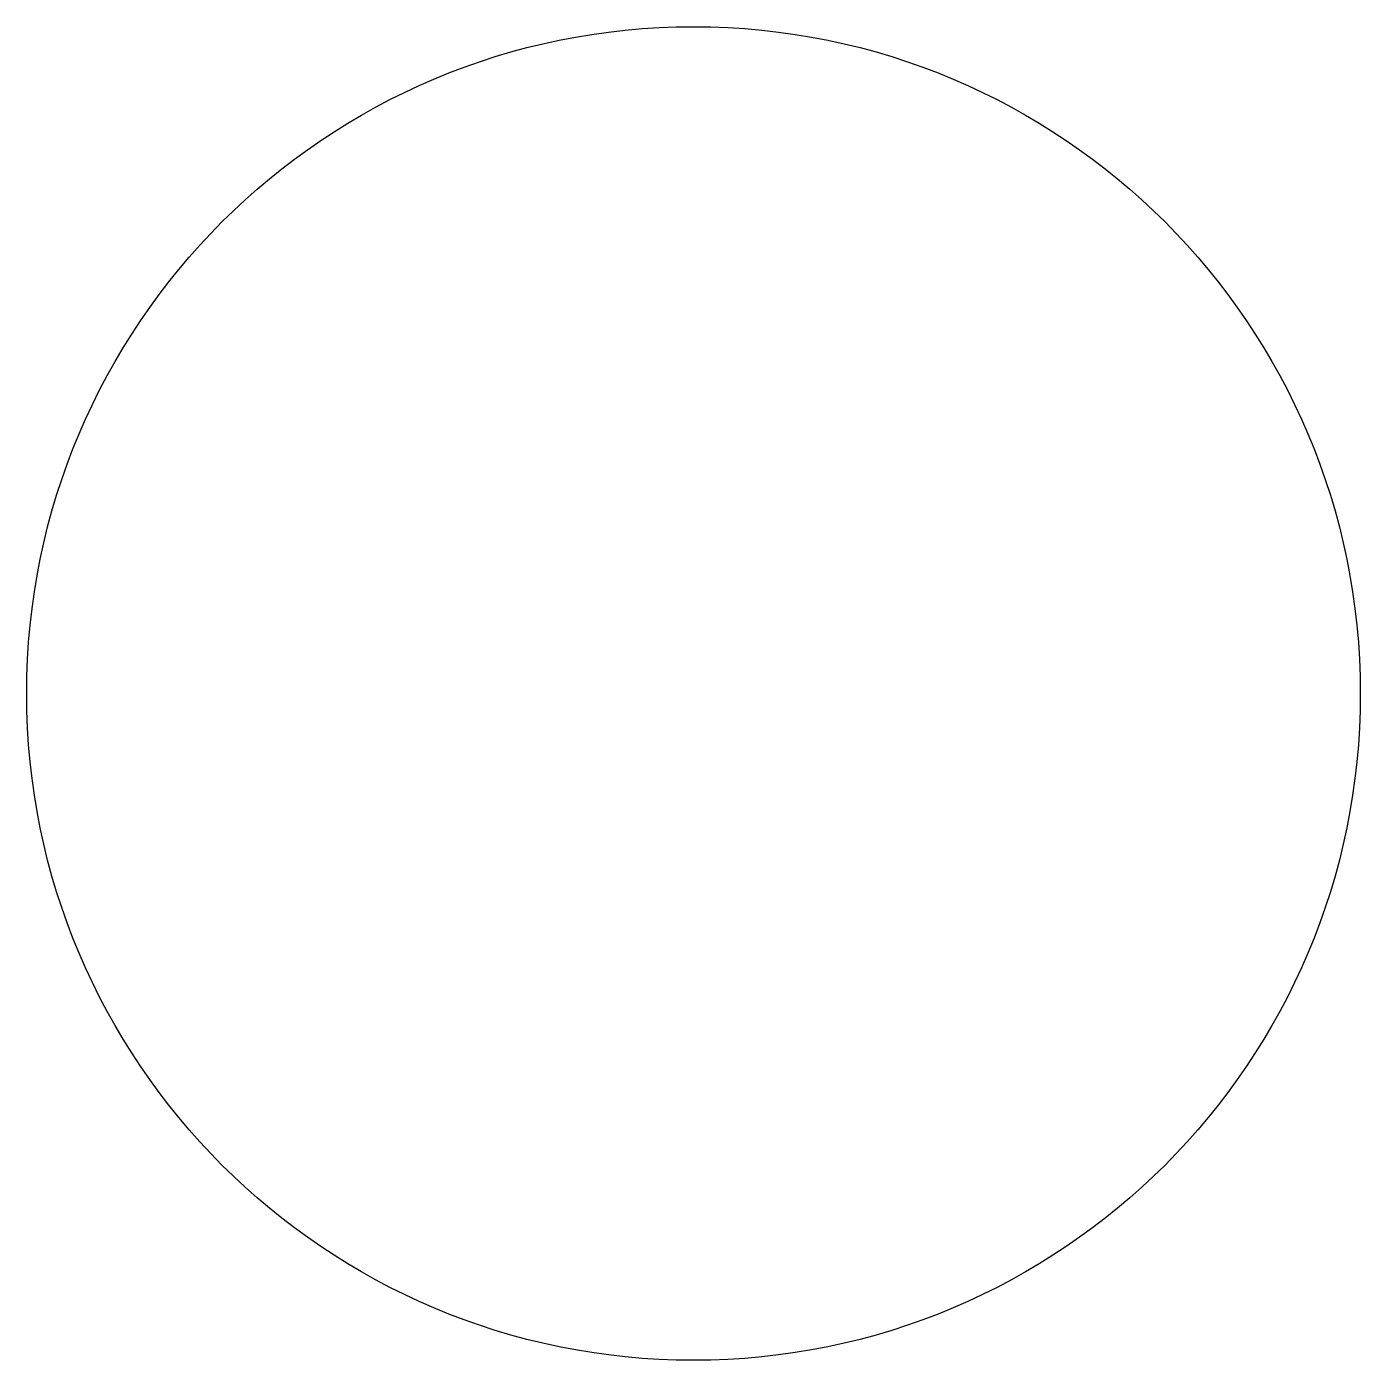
# Model space of a CAD drawing. Extents: x 172 to 518, y 172 to 518.
import ezdxf

# ---------------------------------------------------------------- set-up
doc = ezdxf.new("R2010")
doc.units = 0
doc.layers.add('Слой_1', color=7, linetype='CONTINUOUS')

msp = doc.modelspace()

# ---------------------------------------------------------------- linework, layer by layer
at = {"layer": 'Слой_1', "color": 7}
msp.add_circle((345, 345), 172.5, dxfattribs=at)

doc.saveas('drawing.dxf')
